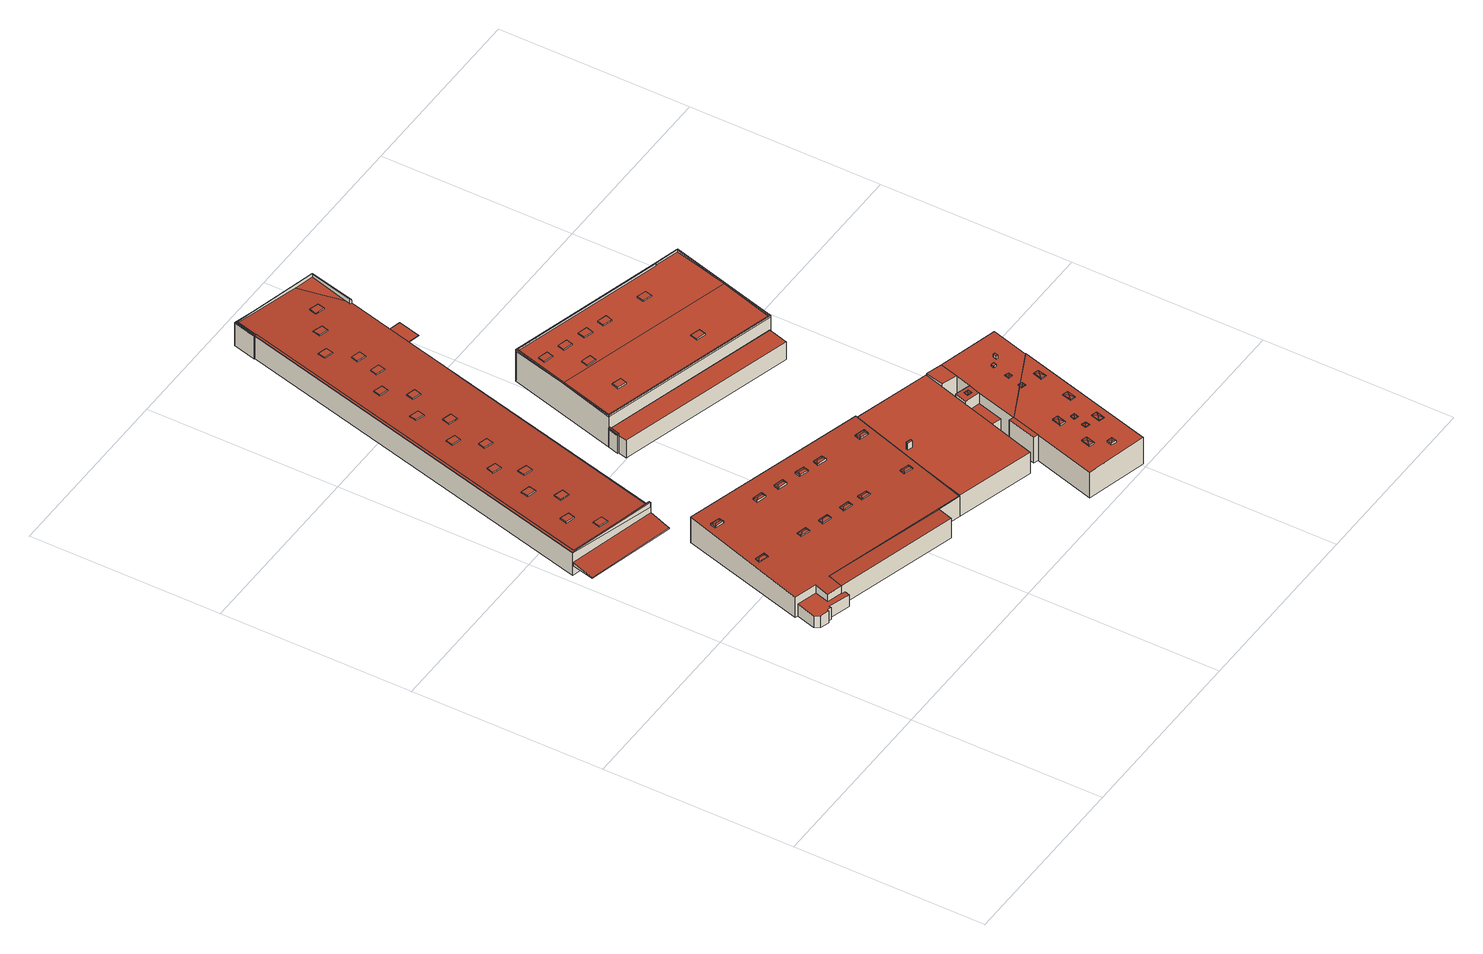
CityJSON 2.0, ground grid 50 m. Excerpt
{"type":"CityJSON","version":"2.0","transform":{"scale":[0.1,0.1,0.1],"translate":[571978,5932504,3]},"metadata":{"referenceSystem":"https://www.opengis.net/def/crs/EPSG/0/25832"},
"CityObjects":{
"building1":{"type":"Building","attributes":{"Grundfläche 2D":"139.726363","Grundhöhe NN":"3.216"},"geometry":[{"type":"Solid","lod":"3","boundaries":[[[[0,1,2]],[[3,1,0]],[[4,5,6,1,3]],[[2,1,7,8]],[[0,2,8,9]],[[3,0,9,10]],[[4,3,10,11]],[[6,5,4,11,12]],[[1,6,12,7]],[[10,9,8,7,12,11]]]],"semantics":{"surfaces":[{"type":"RoofSurface"},{"type":"WallSurface"},{"type":"GroundSurface"}],"values":[[0,0,0,1,1,1,1,1,1,2]]}}]},
"building2":{"type":"Building","attributes":{"Grundfläche 2D":"1763.246388","Grundhöhe NN":"3.217"},"children":["building2-1","building2-2","building2-3","building2-4","building2-5","building2-6","building2-7","building2-8","building2-9","building2-10","building2-11","building2-12"],"geometry":[{"type":"Solid","lod":"3","boundaries":[[[[13,14,15,16,17,4,3,0]],[[18,19,20,21,22,23,24,25,26,27,28,29]],[[4,28,11,10,3]],[[0,3,10,9]],[[13,0,9,30]],[[14,13,30,31]],[[15,14,31,32]],[[18,16,15,32,33,19]],[[16,18,29,17]],[[17,29,28,4]],[[20,19,33,34]],[[21,20,34,35]],[[22,21,35,36]],[[23,22,36,37]],[[24,23,37,38]],[[25,24,38,39]],[[26,25,39,40]],[[27,26,40,41]],[[27,41,11,28]],[[10,11,41,40,39,38,37,36,35,34,33,32,31,30,9]]]],"semantics":{"surfaces":[{"type":"RoofSurface"},{"type":"WallSurface"},{"type":"GroundSurface"}],"values":[[0,0,1,1,1,1,1,1,1,1,1,1,1,1,1,1,1,1,1,2]]}}]},
"building2-1":{"type":"BuildingInstallation","parents":["building2"],"geometry":[{"type":"MultiSurface","lod":"3","boundaries":[[[42,43,44]],[[45,46,44,43,47]],[[42,48,47,43]],[[49,45,47,48]],[[50,51,42,44]],[[51,52,48,42]],[[52,53,54,45,49,48]],[[54,55,50,44,46,45]]],"semantics":{"surfaces":[{"type":"RoofSurface"},{"type":"WallSurface"}],"values":[0,0,0,0,1,1,1,1]}}]},
"building2-2":{"type":"BuildingInstallation","parents":["building2"],"geometry":[{"type":"MultiSurface","lod":"3","boundaries":[[[56,57,58]],[[56,59,60,57]],[[61,60,59]],[[61,58,57,60]],[[62,63,56,58]],[[63,64,59,56]],[[64,65,61,59]],[[65,62,58,61]]],"semantics":{"surfaces":[{"type":"RoofSurface"},{"type":"WallSurface"}],"values":[0,0,0,0,1,1,1,1]}}]},
"building2-3":{"type":"BuildingInstallation","parents":["building2"],"geometry":[{"type":"MultiSurface","lod":"3","boundaries":[[[66,67,68]],[[69,68,67,70]],[[66,71,70,67]],[[69,70,71]],[[72,73,66,68]],[[73,74,71,66]],[[74,75,69,71]],[[75,72,68,69]]],"semantics":{"surfaces":[{"type":"RoofSurface"},{"type":"WallSurface"}],"values":[0,0,0,0,1,1,1,1]}}]},
"building2-4":{"type":"BuildingInstallation","parents":["building2"],"geometry":[{"type":"MultiSurface","lod":"3","boundaries":[[[76,77,78]],[[79,78,77,80]],[[76,81,80,77]],[[79,80,81]],[[82,83,76,78]],[[81,76,83,84]],[[85,79,81,84]],[[85,82,78,79]]],"semantics":{"surfaces":[{"type":"RoofSurface"},{"type":"WallSurface"}],"values":[0,0,0,0,1,1,1,1]}}]},
"building2-5":{"type":"BuildingInstallation","parents":["building2"],"geometry":[{"type":"MultiSurface","lod":"3","boundaries":[[[86,87,88,89]],[[87,90,91,88]],[[92,91,90]],[[92,89,88,91]],[[93,94,95,87,86,89]],[[95,96,90,87]],[[97,92,90,96]],[[97,93,89,92]]],"semantics":{"surfaces":[{"type":"RoofSurface"},{"type":"WallSurface"}],"values":[0,0,0,0,1,1,1,1]}}]},
"building2-6":{"type":"BuildingInstallation","parents":["building2"],"geometry":[{"type":"MultiSurface","lod":"3","boundaries":[[[98,99,100]],[[98,101,102,99]],[[103,102,101]],[[103,100,99,102]],[[104,105,98,100]],[[105,106,101,98]],[[106,107,103,101]],[[107,104,100,103]]],"semantics":{"surfaces":[{"type":"RoofSurface"},{"type":"WallSurface"}],"values":[0,0,0,0,1,1,1,1]}}]},
"building2-7":{"type":"BuildingInstallation","parents":["building2"],"geometry":[{"type":"MultiSurface","lod":"3","boundaries":[[[108,109,110,111]],[[112,111,110,113]],[[109,114,113,110]],[[112,113,114]],[[115,116,117,109,108,111]],[[117,118,114,109]],[[118,119,112,114]],[[119,115,111,112]]],"semantics":{"surfaces":[{"type":"RoofSurface"},{"type":"WallSurface"}],"values":[0,0,0,0,1,1,1,1]}}]},
"building2-8":{"type":"BuildingInstallation","parents":["building2"],"geometry":[{"type":"MultiSurface","lod":"3","boundaries":[[[120,121,122]],[[120,123,124,121]],[[125,124,123]],[[125,122,121,124]],[[126,127,120,122]],[[127,128,123,120]],[[128,129,125,123]],[[129,126,122,125]]],"semantics":{"surfaces":[{"type":"RoofSurface"},{"type":"WallSurface"}],"values":[0,0,0,0,1,1,1,1]}}]},
"building2-9":{"type":"BuildingInstallation","parents":["building2"],"geometry":[{"type":"MultiSurface","lod":"3","boundaries":[[[130,131,132]],[[130,133,134,131]],[[135,134,133]],[[135,132,131,134]],[[136,137,130,132]],[[137,138,133,130]],[[138,139,135,133]],[[139,136,132,135]]],"semantics":{"surfaces":[{"type":"RoofSurface"},{"type":"WallSurface"}],"values":[0,0,0,0,1,1,1,1]}}]},
"building2-10":{"type":"BuildingInstallation","parents":["building2"],"geometry":[{"type":"MultiSurface","lod":"3","boundaries":[[[140,141,142]],[[143,142,141,144]],[[140,145,144,141]],[[143,144,145]],[[146,147,140,142]],[[148,149,145,140,147]],[[149,150,143,145]],[[143,150,151,146,142]]],"semantics":{"surfaces":[{"type":"RoofSurface"},{"type":"WallSurface"}],"values":[0,0,0,0,1,1,1,1]}}]},
"building2-11":{"type":"BuildingInstallation","parents":["building2"],"geometry":[{"type":"MultiSurface","lod":"3","boundaries":[[[152,153,154]],[[155,154,153,156]],[[152,157,156,153]],[[155,156,157]],[[158,159,152,154]],[[159,160,157,152]],[[160,161,155,157]],[[161,158,154,155]]],"semantics":{"surfaces":[{"type":"RoofSurface"},{"type":"WallSurface"}],"values":[0,0,0,0,1,1,1,1]}}]},
"building2-12":{"type":"BuildingInstallation","parents":["building2"],"geometry":[{"type":"MultiSurface","lod":"3","boundaries":[[[162,163,164]],[[165,164,163,166]],[[162,167,166,163]],[[165,166,167]],[[168,169,162,164]],[[169,170,167,162]],[[170,171,165,167]],[[171,168,164,165]]],"semantics":{"surfaces":[{"type":"RoofSurface"},{"type":"WallSurface"}],"values":[0,0,0,0,1,1,1,1]}}]},
"building3":{"type":"Building","attributes":{"Grundfläche 2D":"2626.349683","Grundhöhe NN":"3.205"},"children":["building3-1","building3-2","building3-3","building3-4","building3-5","building3-6","building3-7","building3-8","building3-9","building3-10","building3-11","building3-12","building3-13","building3-14","building3-15","building3-16","building3-17","building3-18","building3-19"],"geometry":[{"type":"MultiSurface","lod":"3","boundaries":[[[172,173,174,175,176,177,178,179,180,181]],[[182,183,180]],[[183,184,181,180]],[[185,186,187,172,181,184]],[[187,188,172]],[[189,190,173,172,188]],[[191,192,193,194,195,196,197,198,199,174,173]],[[200,201,202]],[[203,204,205,206,207,202,201,208,209,210,211,212,213,214,215,216,217,218]],[[211,219,212]],[[189,188,187,186,220,221,190]],[[220,222,223,221]],[[216,215,214,176,175,174]],[[176,214,213,212,219,177]],[[211,210,209,179,178,177,219]],[[179,209,208,182,180]],[[224,225,186,185,184]],[[226,224,184,183,182,208,227]],[[194,193,228,207]],[[207,206,195,194]],[[206,205,196,195]],[[205,204,197,196]],[[218,217,199,198,197,204,203]],[[216,174,199,217]],[[173,190,221,191]],[[229,192,191,221]],[[228,193,192,229]],[[230,228,229,231,232,233,234,235]],[[202,207,228,230,235,234,236,237]],[[200,202,237,238]],[[208,201,200,238,227]],[[239,240,208,227]],[[226,224,240,239]],[[186,225,224,226,241,222,220]],[[223,222,241,242]],[[221,223,242,243]],[[231,229,221,243,233,232]],[[238,237,236,234,233,243,242,241,226,239,227]]],"semantics":{"surfaces":[{"type":"RoofSurface"},{"type":"WallSurface"},{"type":"GroundSurface"}],"values":[0,0,0,0,0,0,0,0,0,0,0,0,1,1,1,1,1,1,1,1,1,1,1,1,1,1,1,1,1,1,1,1,1,1,1,1,1,2]}}]},
"building3-1":{"type":"BuildingInstallation","parents":["building3"],"geometry":[{"type":"MultiSurface","lod":"3","boundaries":[[[244,245,246,247]],[[247,246,248,249]],[[244,247,249,250]],[[245,244,250,251]],[[246,245,251,248]]],"semantics":{"surfaces":[{"type":"RoofSurface"},{"type":"WallSurface"}],"values":[0,1,1,1,1]}}]},
"building3-2":{"type":"BuildingInstallation","parents":["building3"],"geometry":[{"type":"MultiSurface","lod":"3","boundaries":[[[252,253,254,255]],[[255,254,256,257]],[[252,255,257,258]],[[253,252,258,259]],[[254,253,259,256]]],"semantics":{"surfaces":[{"type":"RoofSurface"},{"type":"WallSurface"}],"values":[0,1,1,1,1]}}]},
"building3-3":{"type":"BuildingInstallation","parents":["building3"],"geometry":[{"type":"MultiSurface","lod":"3","boundaries":[[[260,261,262,263]],[[263,262,264,265]],[[260,263,265,266]],[[261,260,266,267]],[[262,261,267,264]]],"semantics":{"surfaces":[{"type":"RoofSurface"},{"type":"WallSurface"}],"values":[0,1,1,1,1]}}]},
"building3-4":{"type":"BuildingInstallation","parents":["building3"],"geometry":[{"type":"MultiSurface","lod":"3","boundaries":[[[268,269,270,271]],[[271,270,272,273]],[[268,271,273,274]],[[269,268,274,275]],[[270,269,275,272]]],"semantics":{"surfaces":[{"type":"RoofSurface"},{"type":"WallSurface"}],"values":[0,1,1,1,1]}}]},
"building3-5":{"type":"BuildingInstallation","parents":["building3"],"geometry":[{"type":"MultiSurface","lod":"3","boundaries":[[[276,277,278,279]],[[279,278,280,281]],[[276,279,281,282]],[[277,276,282,283]],[[278,277,283,280]]],"semantics":{"surfaces":[{"type":"RoofSurface"},{"type":"WallSurface"}],"values":[0,1,1,1,1]}}]},
"building3-6":{"type":"BuildingInstallation","parents":["building3"],"geometry":[{"type":"MultiSurface","lod":"3","boundaries":[[[284,285,286,287]],[[287,286,288,289]],[[284,287,289,290]],[[285,284,290,291]],[[286,285,291,288]]],"semantics":{"surfaces":[{"type":"RoofSurface"},{"type":"WallSurface"}],"values":[0,1,1,1,1]}}]},
"building3-7":{"type":"BuildingInstallation","parents":["building3"],"geometry":[{"type":"MultiSurface","lod":"3","boundaries":[[[292,293,294,295]],[[295,294,296,297]],[[292,295,297,298]],[[293,292,298,299]],[[294,293,299,296]]],"semantics":{"surfaces":[{"type":"RoofSurface"},{"type":"WallSurface"}],"values":[0,1,1,1,1]}}]},
"building3-8":{"type":"BuildingInstallation","parents":["building3"],"geometry":[{"type":"MultiSurface","lod":"3","boundaries":[[[300,301,302,303]],[[301,300,304,305]],[[305,306,302,301]],[[307,303,302,306]],[[307,304,300,303]]],"semantics":{"surfaces":[{"type":"RoofSurface"},{"type":"WallSurface"}],"values":[0,1,1,1,1]}}]},
"building3-9":{"type":"BuildingInstallation","parents":["building3"],"geometry":[{"type":"MultiSurface","lod":"3","boundaries":[[[308,309,310,311]],[[311,310,312,313]],[[308,311,313,314]],[[309,308,314,315]],[[310,309,315,312]]],"semantics":{"surfaces":[{"type":"RoofSurface"},{"type":"WallSurface"}],"values":[0,1,1,1,1]}}]},
"building3-10":{"type":"BuildingInstallation","parents":["building3"],"geometry":[{"type":"MultiSurface","lod":"3","boundaries":[[[316,317,318,319]],[[320,317,316,321]],[[320,322,318,317]],[[319,318,322,323]],[[323,321,316,319]]],"semantics":{"surfaces":[{"type":"RoofSurface"},{"type":"WallSurface"}],"values":[0,1,1,1,1]}}]},
"building3-11":{"type":"BuildingInstallation","parents":["building3"],"geometry":[{"type":"MultiSurface","lod":"3","boundaries":[[[324,325,326,327]],[[327,326,328,329]],[[324,327,329,330]],[[325,324,330,331]],[[326,325,331,328]]],"semantics":{"surfaces":[{"type":"RoofSurface"},{"type":"WallSurface"}],"values":[0,1,1,1,1]}}]},
"building3-12":{"type":"BuildingInstallation","parents":["building3"],"geometry":[{"type":"MultiSurface","lod":"3","boundaries":[[[332,333,334,335]],[[335,334,336,337]],[[332,335,337,338]],[[333,332,338,339]],[[334,333,339,336]]],"semantics":{"surfaces":[{"type":"RoofSurface"},{"type":"WallSurface"}],"values":[0,1,1,1,1]}}]},
"building3-13":{"type":"BuildingInstallation","parents":["building3"],"geometry":[{"type":"MultiSurface","lod":"3","boundaries":[[[340,341,342,343]],[[343,342,344,345]],[[340,343,345,346]],[[341,340,346,347]],[[342,341,347,344]]],"semantics":{"surfaces":[{"type":"RoofSurface"},{"type":"WallSurface"}],"values":[0,1,1,1,1]}}]},
"building3-14":{"type":"BuildingInstallation","parents":["building3"],"geometry":[{"type":"MultiSurface","lod":"3","boundaries":[[[348,349,350,351]],[[351,350,352,353]],[[348,351,353,354]],[[349,348,354,355]],[[350,349,355,352]]],"semantics":{"surfaces":[{"type":"RoofSurface"},{"type":"WallSurface"}],"values":[0,1,1,1,1]}}]},
"building3-15":{"type":"BuildingInstallation","parents":["building3"],"geometry":[{"type":"MultiSurface","lod":"3","boundaries":[[[356,357,358,359]],[[359,358,360,361]],[[356,359,361,362]],[[357,356,362,363]],[[358,357,363,360]]],"semantics":{"surfaces":[{"type":"RoofSurface"},{"type":"WallSurface"}],"values":[0,1,1,1,1]}}]},
"building3-16":{"type":"BuildingInstallation","parents":["building3"],"geometry":[{"type":"MultiSurface","lod":"3","boundaries":[[[364,365,366,367]],[[367,366,368,369]],[[364,367,369,370]],[[365,364,370,371]],[[366,365,371,368]]],"semantics":{"surfaces":[{"type":"RoofSurface"},{"type":"WallSurface"}],"values":[0,1,1,1,1]}}]},
"building3-17":{"type":"BuildingInstallation","parents":["building3"],"geometry":[{"type":"MultiSurface","lod":"3","boundaries":[[[372,373,374,375]],[[375,374,376,377]],[[377,378,372,375]],[[378,379,373,372]],[[374,373,379,376]]],"semantics":{"surfaces":[{"type":"RoofSurface"},{"type":"WallSurface"}],"values":[0,1,1,1,1]}}]},
"building3-18":{"type":"BuildingInstallation","parents":["building3"],"geometry":[{"type":"MultiSurface","lod":"3","boundaries":[[[380,381,382,383]],[[384,385,383,382]],[[385,386,380,383]],[[386,387,381,380]],[[387,384,382,381]],[[387,386,385,384]]],"semantics":{"surfaces":[{"type":"RoofSurface"},{"type":"WallSurface"},{"type":"OuterCeilingSurface"}],"values":[0,1,1,1,1,2]}}]},
"building3-19":{"type":"BuildingInstallation","parents":["building3"],"geometry":[{"type":"MultiSurface","lod":"3","boundaries":[[[230,231,388,389]],[[230,235,232,231]],[[388,231,232,390]],[[389,388,390,391]],[[230,389,391,235]],[[232,235,391,390]]],"semantics":{"surfaces":[{"type":"RoofSurface"},{"type":"WallSurface"},{"type":"OuterCeilingSurface"}],"values":[0,1,1,1,1,2]}}]},
"building4":{"type":"Building","attributes":{"Grundfläche 2D":"734.599282","Grundhöhe NN":"3.198"},"children":["building4-1"],"geometry":[{"type":"Solid","lod":"3","boundaries":[[[[392,393,394,395,396,397]],[[393,392,8,398]],[[395,394,393,398,399]],[[396,395,399,30]],[[392,397,396,30,9,8]],[[30,399,398,8,9]]]],"semantics":{"surfaces":[{"type":"RoofSurface"},{"type":"WallSurface"},{"type":"GroundSurface"}],"values":[[0,1,1,1,1,2]]}}]},
"building4-1":{"type":"BuildingInstallation","parents":["building4"],"geometry":[{"type":"MultiSurface","lod":"3","boundaries":[[[400,401,402,403]],[[403,402,404,405]],[[400,403,405,406]],[[401,400,406,407]],[[402,401,407,404]]],"semantics":{"surfaces":[{"type":"RoofSurface"},{"type":"WallSurface"}],"values":[0,1,1,1,1]}}]},
"building5":{"type":"Building","attributes":{"Grundfläche 2D":"266.332380","Grundhöhe NN":"3.148"},"children":["building5-1"],"geometry":[{"type":"Solid","lod":"3","boundaries":[[[[408,409,410,411,412,413,414]],[[412,411,410,415,416]],[[413,412,416,417]],[[414,413,417,418]],[[408,414,418,419]],[[409,408,419,420]],[[410,409,420,415]],[[418,417,416,415,420,419]]]],"semantics":{"surfaces":[{"type":"RoofSurface"},{"type":"WallSurface"},{"type":"GroundSurface"}],"values":[[0,1,1,1,1,1,1,2]]}}]},
"building5-1":{"type":"BuildingInstallation","parents":["building5"],"geometry":[{"type":"MultiSurface","lod":"3","boundaries":[[[421,422,423,424]],[[424,423,411,412]],[[421,424,412,413]],[[422,421,413,414]],[[423,422,414,411]]],"semantics":{"surfaces":[{"type":"RoofSurface"},{"type":"WallSurface"}],"values":[0,1,1,1,1]}}]},
"building6":{"type":"Building","attributes":{"Grundfläche 2D":"1501.058734","Grundhöhe NN":"3.148"},"children":["building6-1","building6-2","building6-3","building6-4","building6-5","building6-6","building6-7","building6-8","building6-9"],"geometry":[{"type":"MultiSurface","lod":"3","boundaries":[[[425,426,427,428,429,430,431,432,433,434,435,436]],[[437,438,439,440,441,442,443,444,445,446,447]],[[448,441,440]],[[449,450,447,446]],[[448,451,430,429]],[[451,452,431,430]],[[453,454,432,431,452]],[[454,455,433,432]],[[456,438,434,433,455]],[[437,447,450,436,435]],[[425,436,450,449]],[[445,426,425,449,446]],[[426,445,444,443,427]],[[443,442,428,427]],[[457,458,448,440,439,438,459,460]],[[451,448,458,461]],[[452,451,461,462]],[[454,453,452,462,416]],[[463,455,454,416]],[[459,438,456,455,463]],[[457,460,459,463,416,462,461,458]]],"semantics":{"surfaces":[{"type":"RoofSurface"},{"type":"WallSurface"},{"type":"GroundSurface"}],"values":[0,0,0,0,1,1,1,1,1,1,1,1,1,1,1,1,1,1,1,1,2]}}]},
"building6-1":{"type":"BuildingInstallation","parents":["building6"],"geometry":[{"type":"MultiSurface","lod":"3","boundaries":[[[464,465,466,467]],[[467,466,468,469]],[[464,467,469,470]],[[465,464,470,471]],[[466,465,471,468]]],"semantics":{"surfaces":[{"type":"RoofSurface"},{"type":"WallSurface"}],"values":[0,1,1,1,1]}}]},
"building6-2":{"type":"BuildingInstallation","parents":["building6"],"geometry":[{"type":"MultiSurface","lod":"3","boundaries":[[[472,473,474,475]],[[476,477,475,474]],[[472,475,477,478]],[[478,479,473,472]],[[474,473,479,476]]],"semantics":{"surfaces":[{"type":"RoofSurface"},{"type":"WallSurface"}],"values":[0,1,1,1,1]}}]},
"building6-3":{"type":"BuildingInstallation","parents":["building6"],"geometry":[{"type":"MultiSurface","lod":"3","boundaries":[[[480,481,482,483]],[[483,482,484,485]],[[480,483,485,486]],[[481,480,486,487]],[[482,481,487,484]]],"semantics":{"surfaces":[{"type":"RoofSurface"},{"type":"WallSurface"}],"values":[0,1,1,1,1]}}]},
"building6-4":{"type":"BuildingInstallation","parents":["building6"],"geometry":[{"type":"MultiSurface","lod":"3","boundaries":[[[488,489,490,491]],[[491,490,492,493]],[[488,491,493,494]],[[489,488,494,495]],[[490,489,495,492]]],"semantics":{"surfaces":[{"type":"RoofSurface"},{"type":"WallSurface"}],"values":[0,1,1,1,1]}}]},
"building6-5":{"type":"BuildingInstallation","parents":["building6"],"geometry":[{"type":"MultiSurface","lod":"3","boundaries":[[[496,497,498,499]],[[500,501,499,498]],[[496,499,501,502]],[[502,503,497,496]],[[498,497,503,500]]],"semantics":{"surfaces":[{"type":"RoofSurface"},{"type":"WallSurface"}],"values":[0,1,1,1,1]}}]},
"building6-6":{"type":"BuildingInstallation","parents":["building6"],"geometry":[{"type":"MultiSurface","lod":"3","boundaries":[[[504,505,506,507]],[[508,509,507,506]],[[504,507,509,510]],[[505,504,510,511]],[[511,508,506,505]]],"semantics":{"surfaces":[{"type":"RoofSurface"},{"type":"WallSurface"}],"values":[0,1,1,1,1]}}]},
"building6-7":{"type":"BuildingInstallation","parents":["building6"],"geometry":[{"type":"MultiSurface","lod":"3","boundaries":[[[512,513,514,515]],[[515,514,516,517]],[[517,518,512,515]],[[518,519,513,512]],[[514,513,519,516]]],"semantics":{"surfaces":[{"type":"RoofSurface"},{"type":"WallSurface"}],"values":[0,1,1,1,1]}}]},
"building6-8":{"type":"BuildingInstallation","parents":["building6"],"geometry":[{"type":"MultiSurface","lod":"3","boundaries":[[[434,520,521,429,428,435]],[[438,439,440,448,429,521,520,434]],[[435,428,442,437]]],"semantics":{"surfaces":[{"type":"RoofSurface"},{"type":"WallSurface"}],"values":[0,1,1]}}]},
"building6-9":{"type":"BuildingInstallation","parents":["building6"],"geometry":[{"type":"MultiSurface","lod":"3","boundaries":[[[522,523,524,525]],[[526,527,525,524]],[[522,525,527,528]],[[528,529,523,522]],[[524,523,529,526]]],"semantics":{"surfaces":[{"type":"RoofSurface"},{"type":"WallSurface"}],"values":[0,1,1,1,1]}}]},
"building7":{"type":"Building","attributes":{"Grundfläche 2D":"874.419475","Grundhöhe NN":"3.150"},"children":["building7-1","building7-2","building7-3","building7-4","building7-5","building7-6","building7-7","building7-8","building7-9","building7-10","building7-11","building7-12","building7-13"],"geometry":[{"type":"Solid","lod":"3","boundaries":[[[[530,531,532,533]],[[534,535,536,537,531,530,538,539,540]],[[538,541,542,539]],[[540,543,544,545]],[[546,536,535,534,540,547,548]],[[549,546,548,547,540,545,550]],[[551,552,553,554]],[[530,533,555,556]],[[538,530,556,557]],[[541,538,557,558]],[[541,558,559,551,542]],[[542,551,554,539]],[[560,540,539,554,553,561]],[[543,540,560,562]],[[544,543,562,563]],[[545,544,563,564]],[[550,545,564,565]],[[549,550,565,566]],[[546,549,566,567]],[[536,546,567,568]],[[537,536,568,569]],[[532,531,537,569,570]],[[533,532,570,555]],[[552,551,559,571]],[[553,552,571,561]],[[560,561,571,559,558,557,556,555,570,569,568,567,566,565,564,563,562]]]],"semantics":{"surfaces":[{"type":"RoofSurface"},{"type":"WallSurface"},{"type":"GroundSurface"}],"values":[[0,0,0,0,0,0,0,1,1,1,1,1,1,1,1,1,1,1,1,1,1,1,1,1,1,2]]}}]},
"building7-1":{"type":"BuildingInstallation","parents":["building7"],"geometry":[{"type":"MultiSurface","lod":"3","boundaries":[[[572,573,574]],[[572,575,573]],[[572,574,576]],[[572,576,575]],[[574,573,577,578]],[[576,574,578,579]],[[575,576,579,580]],[[573,575,580,577]]],"semantics":{"surfaces":[{"type":"RoofSurface"},{"type":"WallSurface"}],"values":[0,0,0,0,1,1,1,1]}}]},
"building7-2":{"type":"BuildingInstallation","parents":["building7"],"geometry":[{"type":"MultiSurface","lod":"3","boundaries":[[[581,582,583,584,585]],[[585,584,586]],[[587,588,589,590,584,583]],[[591,586,584,590]],[[592,593,548,535,594,583,582,581,585]],[[595,596,590,589,588,587,583,594,534,547]],[[596,597,598,586,591,590]],[[598,592,585,586]]],"semantics":{"surfaces":[{"type":"RoofSurface"},{"type":"WallSurface"}],"values":[0,0,0,0,1,1,1,1]}}]},
"building7-3":{"type":"BuildingInstallation","parents":["building7"],"geometry":[{"type":"MultiSurface","lod":"3","boundaries":[[[599,600,601]],[[599,602,600]],[[599,601,603]],[[599,603,602]],[[601,600,604,605]],[[603,601,605,606]],[[602,603,606,607]],[[600,602,607,604]]],"semantics":{"surfaces":[{"type":"RoofSurface"},{"type":"WallSurface"}],"values":[0,0,0,0,1,1,1,1]}}]},
"building7-4":{"type":"BuildingInstallation","parents":["building7"],"geometry":[{"type":"MultiSurface","lod":"3","boundaries":[[[608,609,610]],[[608,611,609]],[[608,610,612]],[[608,612,611]],[[610,609,613,614]],[[612,610,614,615]],[[611,612,615,616]],[[609,611,616,613]]],"semantics":{"surfaces":[{"type":"RoofSurface"},{"type":"WallSurface"}],"values":[0,0,0,0,1,1,1,1]}}]},
"building7-5":{"type":"BuildingInstallation","parents":["building7"],"geometry":[{"type":"MultiSurface","lod":"3","boundaries":[[[617,618,619]],[[617,620,618]],[[617,619,621]],[[617,621,620]],[[619,618,622,623]],[[621,619,623,624]],[[620,621,624,625]],[[618,620,625,622]]],"semantics":{"surfaces":[{"type":"RoofSurface"},{"type":"WallSurface"}],"values":[0,0,0,0,1,1,1,1]}}]},
"building7-6":{"type":"BuildingInstallation","parents":["building7"],"geometry":[{"type":"MultiSurface","lod":"3","boundaries":[[[626,627,628]],[[628,627,629]],[[630,627,626]],[[629,627,630]],[[631,632,626,628]],[[633,630,626,632]],[[633,634,629,630]],[[631,628,629,634]]],"semantics":{"surfaces":[{"type":"RoofSurface"},{"type":"WallSurface"}],"values":[0,0,0,0,1,1,1,1]}}]},
"building7-7":{"type":"BuildingInstallation","parents":["building7"],"geometry":[{"type":"MultiSurface","lod":"3","boundaries":[[[635,636,637]],[[637,636,638]],[[639,636,635]],[[638,636,639]],[[640,641,635,637]],[[641,642,639,635]],[[642,643,638,639]],[[643,640,637,638]]],"semantics":{"surfaces":[{"type":"RoofSurface"},{"type":"WallSurface"}],"values":[0,0,0,0,1,1,1,1]}}]},
"building7-8":{"type":"BuildingInstallation","parents":["building7"],"geometry":[{"type":"MultiSurface","lod":"3","boundaries":[[[644,645,646]],[[646,645,647]],[[648,645,644]],[[647,645,648]],[[649,650,647,648]],[[651,652,644,646]],[[652,649,648,644]],[[650,651,646,647]]],"semantics":{"surfaces":[{"type":"RoofSurface"},{"type":"WallSurface"}],"values":[0,0,0,0,1,1,1,1]}}]},
"building7-9":{"type":"BuildingInstallation","parents":["building7"],"geometry":[{"type":"MultiSurface","lod":"3","boundaries":[[[653,654,655,656]],[[656,655,657]],[[658,655,654]],[[657,655,658]],[[659,660,656,657]],[[660,661,662,654,653,656]],[[662,663,658,654]],[[663,659,657,658]]],"semantics":{"surfaces":[{"type":"RoofSurface"},{"type":"WallSurface"}],"values":[0,0,0,0,1,1,1,1]}}]},
"building7-10":{"type":"BuildingInstallation","parents":["building7"],"geometry":[{"type":"MultiSurface","lod":"3","boundaries":[[[664,665,666]],[[664,667,665]],[[664,666,668]],[[664,668,667]],[[666,665,669,670]],[[668,666,670,671]],[[667,668,671,672]],[[665,667,672,669]]],"semantics":{"surfaces":[{"type":"RoofSurface"},{"type":"WallSurface"}],"values":[0,0,0,0,1,1,1,1]}}]},
"building7-11":{"type":"BuildingInstallation","parents":["building7"],"geometry":[{"type":"MultiSurface","lod":"3","boundaries":[[[673,674,675]],[[673,676,674]],[[673,675,677]],[[673,677,676]],[[675,674,678,679]],[[677,675,679,680]],[[676,677,680,681]],[[674,676,681,678]]],"semantics":{"surfaces":[{"type":"RoofSurface"},{"type":"WallSurface"}],"values":[0,0,0,0,1,1,1,1]}}]},
"building7-12":{"type":"BuildingInstallation","parents":["building7"],"geometry":[{"type":"MultiSurface","lod":"3","boundaries":[[[682,683,684,685]],[[685,684,686,687]],[[682,685,687,688]],[[683,682,688,689]],[[684,683,689,686]]],"semantics":{"surfaces":[{"type":"RoofSurface"},{"type":"WallSurface"}],"values":[0,1,1,1,1]}}]},
"building7-13":{"type":"BuildingInstallation","parents":["building7"],"geometry":[{"type":"MultiSurface","lod":"3","boundaries":[[[690,691,692,693]],[[693,692,694,695]],[[690,693,695,696]],[[691,690,696,697]],[[692,691,697,694]]],"semantics":{"surfaces":[{"type":"RoofSurface"},{"type":"WallSurface"}],"values":[0,1,1,1,1]}}]}
},
"vertices":[
[642,268,61],[581,282,61],[641,265,61],[261,374,61],[250,334,59],[258,332,59],[570,244,59],[581,282,2],[641,265,2],[642,268,2],[261,374,2],[250,334,2],[570,244,2],
[734,595,78],[253,731,78],[160,401,61],[220,384,61],[209,346,59],[220,384,37],[167,399,37],[152,348,37],[160,334,37],[183,327,37],[185,332,37],[196,329,37],[197,334,37],[254,317,37],[258,332,37],[250,334,37],[209,346,37],[734,595,2],[253,731,2],[160,401,2],[167,399,2],[152,348,2],[160,334,2],[183,327,2],[185,332,2],[196,329,2],[197,334,2],[254,317,2],[258,332,2],
[663,413,71],[655,408,74],[659,400,71],[634,407,71],[640,406,71],[641,411,74],[638,420,71],[636,413,71],[659,400,68],[663,413,68],[638,420,68],[636,413,68],[634,407,68],[640,406,68],
[703,554,80],[695,548,82],[699,541,80],[678,561,80],[681,552,82],[674,548,80],[699,541,75],[703,554,76],[678,561,76],[674,548,75],
[579,588,80],[572,583,82],[576,575,80],[551,582,80],[558,587,82],[555,595,80],[576,575,75],[579,588,76],[555,595,76],[551,582,75],
[487,463,71],[479,457,74],[483,450,71],[458,457,71],[465,461,74],[462,470,71],[483,450,68],[487,463,68],[462,470,68],[458,457,68],
[278,666,80],[280,673,80],[273,667,82],[277,660,80],[255,680,80],[259,671,82],[252,667,80],[277,660,75],[278,666,75],[280,673,76],[255,680,76],[252,667,75],
[363,498,71],[356,492,74],[360,485,71],[338,505,71],[342,496,74],[335,492,71],[360,485,68],[363,498,68],[338,505,68],[335,492,68],
[524,596,80],[526,603,80],[519,598,82],[523,590,80],[498,597,80],[505,602,82],[501,610,80],[523,590,75],[524,596,75],[526,603,76],[501,610,76],[498,597,75],
[539,448,71],[532,442,74],[536,435,71],[514,455,71],[518,446,74],[511,442,71],[536,435,68],[539,448,68],[514,455,68],[511,442,68],
[403,638,80],[396,632,82],[400,625,80],[378,645,80],[382,636,82],[375,632,80],[400,625,75],[403,638,76],[378,645,76],[375,632,75],
[241,532,71],[233,527,74],[237,519,71],[212,527,71],[219,531,74],[216,539,71],[237,519,68],[241,532,68],[234,534,68],[216,539,68],[212,527,68],[233,521,68],
[425,480,71],[418,475,74],[421,467,71],[396,474,71],[404,479,74],[400,487,71],[421,467,68],[425,480,68],[400,487,68],[396,474,68],
[465,621,80],[458,615,82],[461,608,80],[436,615,80],[444,619,82],[440,628,80],[461,608,75],[465,621,76],[440,628,76],[436,615,75],
[289,1941,71],[274,1882,71],[275,1882,71],[276,1883,71],[290,1939,71],[515,1882,71],[486,1767,71],[486,1766,71],[488,1765,71],[516,1883,71],[492,1764,64],[519,1881,64],[521,1886,64],[464,1900,64],[415,1912,64],[288,1942,69],[281,1913,69],[273,1883,69],[273,1882,69],[272,1883,71],[21,897,71],[254,837,71],[255,841,71],[183,859,71],[182,859,71],[27,899,71],[276,1880,71],[277,1881,71],[257,842,57],[448,1592,57],[255,842,57],[31,915,69],[27,899,69],[182,859,61],[183,859,61],[255,841,57],[492,1764,57],[486,1766,58],[486,1767,58],[489,1778,58],[465,1894,62],[449,1899,63],[290,1939,69],[276,1883,69],[275,1882,69],[277,1881,69],[276,1880,69],[515,1882,62],[288,1945,69],[272,1883,69],[286,1945,69],[270,1883,69],[521,1886,62],[464,1900,62],[521,1886,2],[492,1764,2],[254,837,57],[21,897,69],[254,837,42],[21,897,42],[21,897,31],[21,897,2],[254,837,2],[254,837,31],[255,841,2],[255,842,2],[257,842,2],[519,1881,2],[519,1881,62],[286,1945,2],[270,1883,2],[272,1883,2],
[131,976,68],[106,983,69],[101,964,69],[126,958,68],[101,964,66],[126,958,65],[131,976,65],[106,983,66],
[321,1726,68],[296,1732,69],[292,1713,69],[317,1707,68],[292,1713,66],[317,1707,65],[321,1726,65],[296,1732,66],
[308,1487,66],[283,1493,67],[279,1474,67],[303,1468,66],[279,1474,64],[303,1468,63],[308,1487,63],[283,1493,64],
[249,1442,68],[224,1448,69],[220,1430,69],[244,1423,68],[220,1430,66],[244,1423,65],[249,1442,65],[224,1448,66],
[337,1599,66],[312,1605,67],[307,1587,67],[332,1580,66],[307,1587,64],[332,1580,63],[337,1599,63],[312,1605,64],
[352,1658,66],[327,1664,67],[322,1646,67],[347,1639,66],[322,1646,64],[347,1639,63],[352,1658,63],[327,1664,64],
[442,1822,64],[417,1829,65],[412,1810,65],[438,1804,64],[412,1810,62],[438,1804,60],[442,1822,61],[417,1829,62],
[132,1084,69],[157,1078,68],[161,1097,68],[136,1103,69],[132,1084,66],[157,1078,65],[161,1097,65],[136,1103,66],
[280,1375,66],[255,1381,67],[250,1362,67],[275,1356,66],[250,1362,64],[275,1356,63],[280,1375,63],[255,1381,64],
[222,1252,67],[247,1246,66],[252,1264,66],[227,1270,67],[247,1246,63],[222,1252,64],[252,1264,63],[227,1270,64],
[278,1554,68],[253,1561,69],[248,1542,69],[273,1536,68],[248,1542,66],[273,1536,65],[278,1554,65],[253,1561,66],
[192,1029,66],[167,1035,67],[162,1016,67],[187,1010,66],[162,1016,64],[187,1010,63],[192,1029,63],[167,1035,64],
[161,908,66],[136,914,67],[131,896,67],[156,889,66],[131,896,64],[156,889,63],[161,908,63],[136,914,64],
[220,1141,66],[195,1148,67],[191,1129,67],[216,1123,66],[191,1129,64],[216,1123,63],[220,1141,63],[195,1148,64],
[221,1329,68],[196,1336,69],[191,1317,69],[216,1311,68],[191,1317,66],[216,1311,65],[221,1329,65],[196,1336,66],
[188,1203,68],[164,1209,69],[159,1191,69],[184,1184,68],[159,1191,66],[184,1184,65],[188,1203,65],[164,1209,66],
[382,1775,66],[357,1782,67],[352,1763,67],[377,1757,66],[352,1763,64],[377,1757,63],[382,1775,63],[357,1782,64],
[497,1642,51],[463,1651,51],[448,1592,51],[482,1583,51],[448,1592,49],[482,1583,49],[497,1642,49],[463,1651,49],
[6,838,33],[239,779,33],[6,838,31],[239,779,31],
[641,265,64],[847,207,64],[940,535,72],[941,537,72],[734,595,72],[642,268,64],[847,207,2],[941,537,2],
[722,443,88],[709,447,88],[707,442,88],[720,438,88],[707,442,68],[720,438,68],[722,443,68],[709,447,68],
[420,1003,53],[890,872,53],[905,924,53],[435,1055,53],[432,1056,53],[424,1027,53],[427,1026,53],[905,924,1],[432,1056,1],[424,1027,1],[427,1026,1],[420,1003,1],[890,872,1],
[424,1027,58],[427,1026,58],[435,1055,58],[432,1056,58],
[435,1058,95],[515,1345,95],[921,1232,95],[921,1234,95],[919,1237,95],[919,1236,95],[513,1348,95],[432,1056,95],[908,924,95],[990,1217,95],[986,1216,95],[906,927,95],[986,1216,90],[990,1217,90],[988,1218,90],[987,1218,90],[920,1235,90],[921,1234,90],[921,1232,90],[832,1257,90],[515,1345,90],[475,1200,94],[946,1069,94],[919,1237,90],[435,1058,90],[906,927,90],[919,1236,90],[513,1348,90],[472,1201,94],[432,1056,90],[908,924,90],[948,1069,94],[987,1218,1],[919,1237,1],[990,1217,1],[988,1218,1],[919,1236,1],[513,1348,1],[908,924,1],
[806,1211,95],[801,1192,95],[826,1185,95],[831,1204,95],[826,1185,92],[831,1204,91],[806,1211,91],[801,1192,92],
[633,1259,95],[628,1240,95],[653,1233,95],[658,1252,95],[653,1233,92],[658,1252,91],[633,1259,91],[628,1240,92],
[574,1275,95],[569,1257,95],[594,1250,95],[600,1268,95],[594,1250,92],[600,1268,91],[574,1275,91],[569,1257,92],
[552,1098,95],[527,1105,95],[522,1087,95],[547,1080,95],[522,1087,91],[547,1080,91],[552,1098,92],[527,1105,92],
[555,1202,97],[550,1184,97],[575,1177,97],[580,1195,97],[575,1177,94],[580,1195,93],[555,1202,93],[550,1184,94],
[517,1291,95],[512,1273,95],[537,1266,95],[542,1284,95],[537,1266,92],[542,1284,91],[517,1291,91],[512,1273,92],
[690,1243,95],[685,1225,95],[710,1218,95],[715,1236,95],[710,1218,92],[715,1236,91],[690,1243,91],[685,1225,92],
[988,1218,95],[987,1218,95],
[784,1034,95],[759,1041,95],[754,1023,95],[779,1016,95],[754,1023,91],[779,1016,91],[784,1034,92],[759,1041,92],
[968,474,77],[982,523,77],[940,535,78],[926,486,79],[1010,336,79],[1015,338,79],[1109,381,80],[1137,479,80],[956,432,77],[946,401,77],[916,293,77],[914,444,78],[905,412,78],[903,297,77],[881,219,77],[894,215,77],[1110,381,80],[1010,335,79],[1016,338,79],[1006,9,80],[847,52,77],[905,412,45],[886,345,45],[927,333,45],[946,401,45],[926,486,1],[968,474,1],[956,432,1],[914,444,1],[905,412,1],[916,293,1],[927,333,1],[903,297,1],[881,219,1],[894,215,1],[847,52,1],[1006,9,1],[1110,381,1],[1109,381,1],[1137,479,1],[940,535,1],[886,345,1],
[929,107,84],[933,93,82],[940,117,82],[919,97,82],[926,121,82],[933,93,78],[940,117,78],[926,121,78],[919,97,78],
[1017,338,81],[1016,338,81],[1011,340,81],[1015,332,82],[1022,336,81],[1019,325,81],[1010,336,81],[1010,335,81],[1009,334,81],[1008,328,81],[1014,327,81],[1022,336,79],[1017,338,79],[1011,340,79],[1009,334,79],[1008,328,79],[1014,327,79],[1019,325,79],
[1065,316,84],[1069,302,82],[1075,326,82],[1054,306,82],[1061,330,82],[1069,302,80],[1075,326,80],[1061,330,80],[1054,306,80],
[957,62,86],[966,67,84],[952,71,84],[962,53,84],[948,57,84],[966,67,79],[952,71,79],[948,57,79],[962,53,79],
[1038,223,84],[1042,209,82],[1049,233,82],[1028,213,82],[1034,237,82],[1042,209,80],[1049,233,80],[1034,237,80],[1028,213,80],
[927,429,80],[931,422,82],[939,426,80],[935,415,80],[924,418,80],[939,426,78],[927,429,78],[924,418,78],[935,415,78],
[983,146,81],[976,142,83],[980,134,81],[968,137,81],[972,149,81],[980,134,79],[983,146,79],[972,149,79],[968,137,79],
[978,173,81],[986,177,83],[982,185,81],[994,182,81],[990,170,81],[990,170,79],[994,182,79],[982,185,79],[978,173,79],
[1029,380,81],[1023,382,81],[1027,374,82],[1034,378,81],[1031,367,81],[1020,370,81],[1031,367,79],[1034,378,79],[1029,380,79],[1023,382,79],[1020,370,79],
[955,199,84],[959,185,82],[966,209,82],[945,189,82],[952,213,82],[959,185,78],[966,209,78],[952,213,78],[945,189,78],
[1013,132,84],[1016,118,82],[1023,142,82],[1002,122,82],[1009,146,82],[1016,118,80],[1023,142,80],[1009,146,80],[1002,122,80],
[1060,427,88],[1065,426,88],[1068,436,88],[1063,437,88],[1068,436,79],[1063,437,79],[1060,427,79],[1065,426,79],
[1040,415,84],[1043,423,84],[1035,425,84],[1032,417,84],[1035,425,79],[1032,417,79],[1040,415,79],[1043,423,79]
]}
